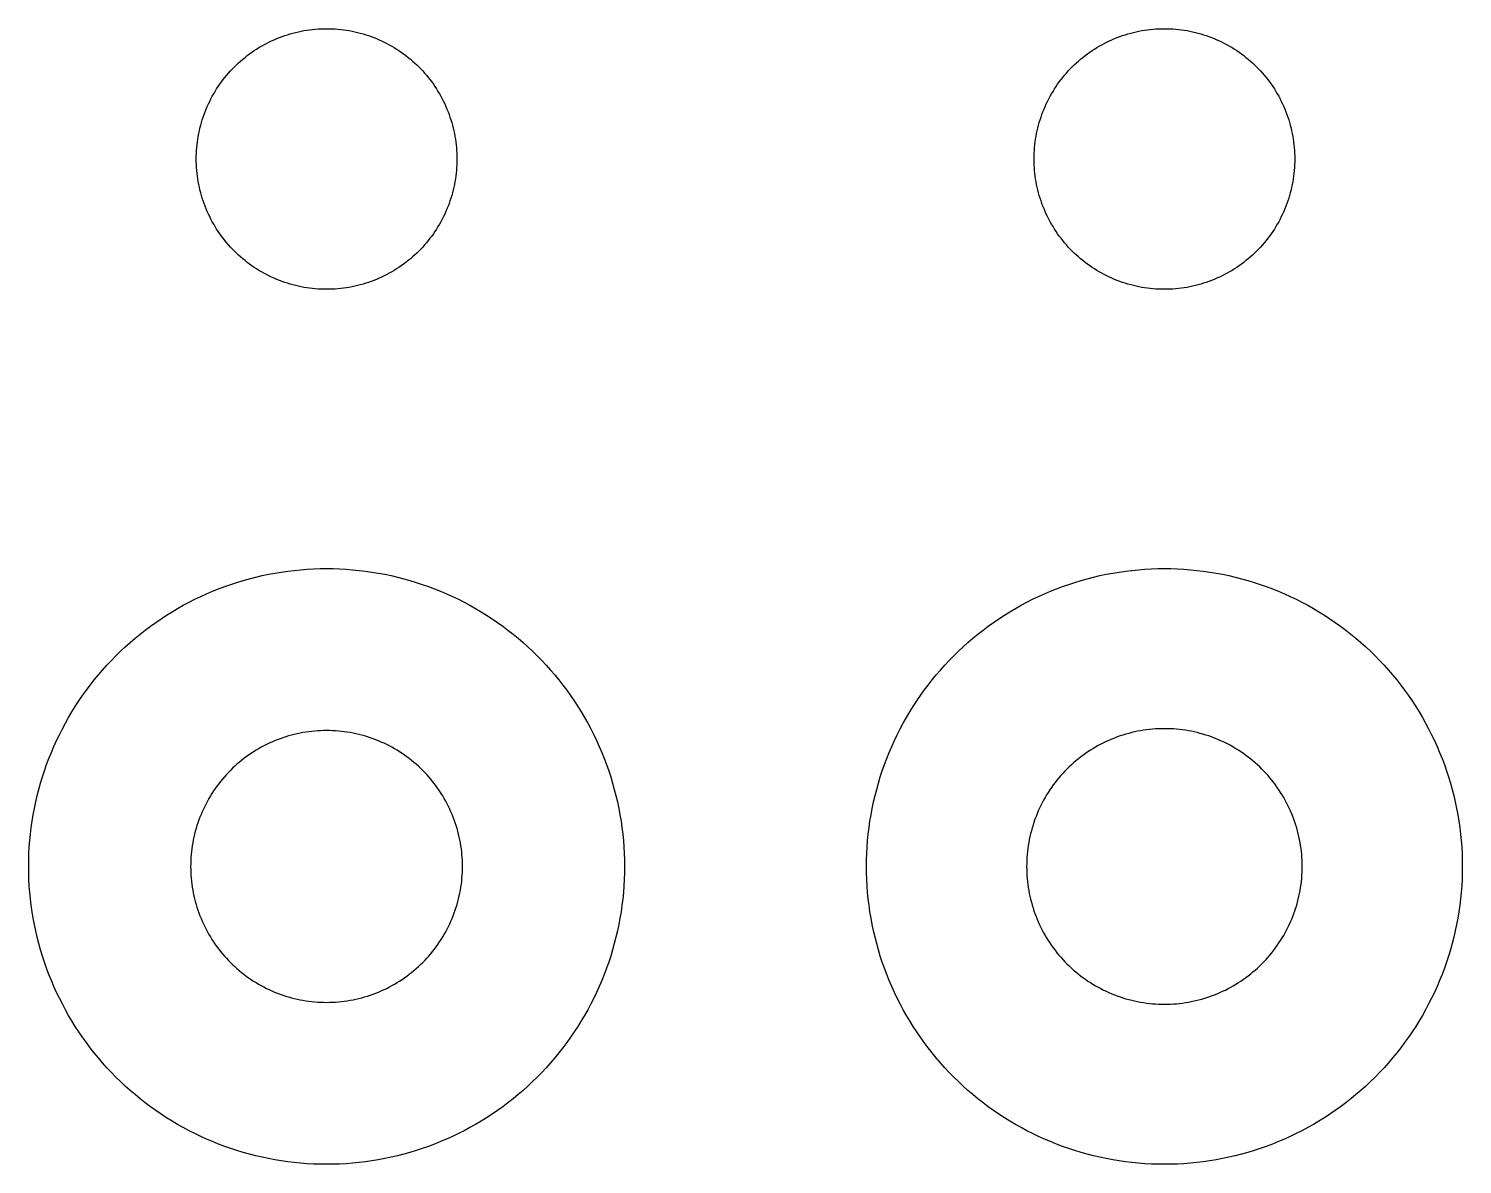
# Model space of a CAD drawing. Header units: millimetres. Extents: x 2 to 169, y 2 to 63.
# Drawn here: x 92 to 169, y 2 to 63 of the extents above; entities that cross this region are included whole.
import ezdxf

# ---------------------------------------------------------------- set-up
doc = ezdxf.new("R2010")
doc.units = ezdxf.units.MM
doc.layers.add('CUT', color=7, linetype='CONTINUOUS')

msp = doc.modelspace()

# ---------------------------------------------------------------- linework, layer by layer
at = {"layer": 'CUT'}
for points in [[(115, 56), (114.998, 55.847), (114.993, 55.695), (114.985, 55.542), (114.973, 55.39), (114.958, 55.238), (114.94, 55.086), (114.919, 54.935), (114.894, 54.784), (114.865, 54.634), (114.834, 54.485), (114.799, 54.336), (114.761, 54.188), (114.72, 54.041), (114.676, 53.895), (114.629, 53.75), (114.578, 53.606), (114.524, 53.463), (114.467, 53.321), (114.407, 53.181), (114.344, 53.042), (114.278, 52.904), (114.209, 52.768), (114.137, 52.633), (114.062, 52.5), (113.984, 52.369), (113.904, 52.239), (113.82, 52.111), (113.734, 51.985), (113.645, 51.861), (113.553, 51.739), (113.459, 51.619), (113.362, 51.5), (113.263, 51.385), (113.161, 51.271), (113.057, 51.159), (112.95, 51.05), (112.841, 50.943), (112.729, 50.839), (112.615, 50.737), (112.5, 50.638), (112.381, 50.541), (112.261, 50.447), (112.139, 50.355), (112.015, 50.266), (111.889, 50.18), (111.761, 50.096), (111.631, 50.016), (111.5, 49.938), (111.367, 49.863), (111.232, 49.791), (111.096, 49.722), (110.958, 49.656), (110.819, 49.593), (110.679, 49.533), (110.537, 49.476), (110.394, 49.422), (110.25, 49.371), (110.105, 49.324), (109.959, 49.28), (109.812, 49.239), (109.664, 49.201), (109.515, 49.166), (109.366, 49.135), (109.216, 49.106), (109.065, 49.081), (108.914, 49.06), (108.762, 49.042), (108.61, 49.027), (108.458, 49.015), (108.305, 49.007), (108.153, 49.002), (108, 49), (107.847, 49.002), (107.695, 49.007), (107.542, 49.015), (107.39, 49.027), (107.238, 49.042), (107.086, 49.06), (106.935, 49.081), (106.784, 49.106), (106.634, 49.135), (106.485, 49.166), (106.336, 49.201), (106.188, 49.239), (106.041, 49.28), (105.895, 49.324), (105.75, 49.371), (105.606, 49.422), (105.463, 49.476), (105.321, 49.533), (105.181, 49.593), (105.042, 49.656), (104.904, 49.722), (104.768, 49.791), (104.633, 49.863), (104.5, 49.938), (104.369, 50.016), (104.239, 50.096), (104.111, 50.18), (103.985, 50.266), (103.861, 50.355), (103.739, 50.447), (103.619, 50.541), (103.5, 50.638), (103.385, 50.737), (103.271, 50.839), (103.159, 50.943), (103.05, 51.05), (102.943, 51.159), (102.839, 51.271), (102.737, 51.385), (102.638, 51.5), (102.541, 51.619), (102.447, 51.739), (102.355, 51.861), (102.266, 51.985), (102.18, 52.111), (102.096, 52.239), (102.016, 52.369), (101.938, 52.5), (101.863, 52.633), (101.791, 52.768), (101.722, 52.904), (101.656, 53.042), (101.593, 53.181), (101.533, 53.321), (101.476, 53.463), (101.422, 53.606), (101.371, 53.75), (101.324, 53.895), (101.28, 54.041), (101.239, 54.188), (101.201, 54.336), (101.166, 54.485), (101.135, 54.634), (101.106, 54.784), (101.081, 54.935), (101.06, 55.086), (101.042, 55.238), (101.027, 55.39), (101.015, 55.542), (101.007, 55.695), (101.002, 55.847), (101, 56), (101.002, 56.153), (101.007, 56.305), (101.015, 56.458), (101.027, 56.61), (101.042, 56.762), (101.06, 56.914), (101.081, 57.065), (101.106, 57.216), (101.135, 57.366), (101.166, 57.515), (101.201, 57.664), (101.239, 57.812), (101.28, 57.959), (101.324, 58.105), (101.371, 58.25), (101.422, 58.394), (101.476, 58.537), (101.533, 58.679), (101.593, 58.819), (101.656, 58.958), (101.722, 59.096), (101.791, 59.232), (101.863, 59.367), (101.938, 59.5), (102.016, 59.631), (102.096, 59.761), (102.18, 59.889), (102.266, 60.015), (102.355, 60.139), (102.447, 60.261), (102.541, 60.381), (102.638, 60.5), (102.737, 60.615), (102.839, 60.729), (102.943, 60.841), (103.05, 60.95), (103.159, 61.057), (103.271, 61.161), (103.385, 61.263), (103.5, 61.362), (103.619, 61.459), (103.739, 61.553), (103.861, 61.645), (103.985, 61.734), (104.111, 61.82), (104.239, 61.904), (104.369, 61.984), (104.5, 62.062), (104.633, 62.137), (104.768, 62.209), (104.904, 62.278), (105.042, 62.344), (105.181, 62.407), (105.321, 62.467), (105.463, 62.524), (105.606, 62.578), (105.75, 62.629), (105.895, 62.676), (106.041, 62.72), (106.188, 62.761), (106.336, 62.799), (106.485, 62.834), (106.634, 62.865), (106.784, 62.894), (106.935, 62.919), (107.086, 62.94), (107.238, 62.958), (107.39, 62.973), (107.542, 62.985), (107.695, 62.993), (107.847, 62.998), (108, 63), (108.153, 62.998), (108.305, 62.993), (108.458, 62.985), (108.61, 62.973), (108.762, 62.958), (108.914, 62.94), (109.065, 62.919), (109.216, 62.894), (109.366, 62.865), (109.515, 62.834), (109.664, 62.799), (109.812, 62.761), (109.959, 62.72), (110.105, 62.676), (110.25, 62.629), (110.394, 62.578), (110.537, 62.524), (110.679, 62.467), (110.819, 62.407), (110.958, 62.344), (111.096, 62.278), (111.232, 62.209), (111.367, 62.137), (111.5, 62.062), (111.631, 61.984), (111.761, 61.904), (111.889, 61.82), (112.015, 61.734), (112.139, 61.645), (112.261, 61.553), (112.381, 61.459), (112.5, 61.362), (112.615, 61.263), (112.729, 61.161), (112.841, 61.057), (112.95, 60.95), (113.057, 60.841), (113.161, 60.729), (113.263, 60.615), (113.362, 60.5), (113.459, 60.381), (113.553, 60.261), (113.645, 60.139), (113.734, 60.015), (113.82, 59.889), (113.904, 59.761), (113.984, 59.631), (114.062, 59.5), (114.137, 59.367), (114.209, 59.232), (114.278, 59.096), (114.344, 58.958), (114.407, 58.819), (114.467, 58.679), (114.524, 58.537), (114.578, 58.394), (114.629, 58.25), (114.676, 58.105), (114.72, 57.959), (114.761, 57.812), (114.799, 57.664), (114.834, 57.515), (114.865, 57.366), (114.894, 57.216), (114.919, 57.065), (114.94, 56.914), (114.958, 56.762), (114.973, 56.61), (114.985, 56.458), (114.993, 56.305), (114.998, 56.153), (115, 56)], [(160, 56), (159.998, 55.847), (159.993, 55.695), (159.985, 55.542), (159.973, 55.39), (159.958, 55.238), (159.94, 55.086), (159.919, 54.935), (159.894, 54.784), (159.865, 54.634), (159.834, 54.485), (159.799, 54.336), (159.761, 54.188), (159.72, 54.041), (159.676, 53.895), (159.629, 53.75), (159.578, 53.606), (159.524, 53.463), (159.467, 53.321), (159.407, 53.181), (159.344, 53.042), (159.278, 52.904), (159.209, 52.768), (159.137, 52.633), (159.062, 52.5), (158.984, 52.369), (158.904, 52.239), (158.82, 52.111), (158.734, 51.985), (158.645, 51.861), (158.553, 51.739), (158.459, 51.619), (158.362, 51.5), (158.263, 51.385), (158.161, 51.271), (158.057, 51.159), (157.95, 51.05), (157.841, 50.943), (157.729, 50.839), (157.615, 50.737), (157.5, 50.638), (157.381, 50.541), (157.261, 50.447), (157.139, 50.355), (157.015, 50.266), (156.889, 50.18), (156.761, 50.096), (156.631, 50.016), (156.5, 49.938), (156.367, 49.863), (156.232, 49.791), (156.096, 49.722), (155.958, 49.656), (155.819, 49.593), (155.679, 49.533), (155.537, 49.476), (155.394, 49.422), (155.25, 49.371), (155.105, 49.324), (154.959, 49.28), (154.812, 49.239), (154.664, 49.201), (154.515, 49.166), (154.366, 49.135), (154.216, 49.106), (154.065, 49.081), (153.914, 49.06), (153.762, 49.042), (153.61, 49.027), (153.458, 49.015), (153.305, 49.007), (153.153, 49.002), (153, 49), (152.847, 49.002), (152.695, 49.007), (152.542, 49.015), (152.39, 49.027), (152.238, 49.042), (152.086, 49.06), (151.935, 49.081), (151.784, 49.106), (151.634, 49.135), (151.485, 49.166), (151.336, 49.201), (151.188, 49.239), (151.041, 49.28), (150.895, 49.324), (150.75, 49.371), (150.606, 49.422), (150.463, 49.476), (150.321, 49.533), (150.181, 49.593), (150.042, 49.656), (149.904, 49.722), (149.768, 49.791), (149.633, 49.863), (149.5, 49.938), (149.369, 50.016), (149.239, 50.096), (149.111, 50.18), (148.985, 50.266), (148.861, 50.355), (148.739, 50.447), (148.619, 50.541), (148.5, 50.638), (148.385, 50.737), (148.271, 50.839), (148.159, 50.943), (148.05, 51.05), (147.943, 51.159), (147.839, 51.271), (147.737, 51.385), (147.638, 51.5), (147.541, 51.619), (147.447, 51.739), (147.355, 51.861), (147.266, 51.985), (147.18, 52.111), (147.096, 52.239), (147.016, 52.369), (146.938, 52.5), (146.863, 52.633), (146.791, 52.768), (146.722, 52.904), (146.656, 53.042), (146.593, 53.181), (146.533, 53.321), (146.476, 53.463), (146.422, 53.606), (146.371, 53.75), (146.324, 53.895), (146.28, 54.041), (146.239, 54.188), (146.201, 54.336), (146.166, 54.485), (146.135, 54.634), (146.106, 54.784), (146.081, 54.935), (146.06, 55.086), (146.042, 55.238), (146.027, 55.39), (146.015, 55.542), (146.007, 55.695), (146.002, 55.847), (146, 56), (146.002, 56.153), (146.007, 56.305), (146.015, 56.458), (146.027, 56.61), (146.042, 56.762), (146.06, 56.914), (146.081, 57.065), (146.106, 57.216), (146.135, 57.366), (146.166, 57.515), (146.201, 57.664), (146.239, 57.812), (146.28, 57.959), (146.324, 58.105), (146.371, 58.25), (146.422, 58.394), (146.476, 58.537), (146.533, 58.679), (146.593, 58.819), (146.656, 58.958), (146.722, 59.096), (146.791, 59.232), (146.863, 59.367), (146.938, 59.5), (147.016, 59.631), (147.096, 59.761), (147.18, 59.889), (147.266, 60.015), (147.355, 60.139), (147.447, 60.261), (147.541, 60.381), (147.638, 60.5), (147.737, 60.615), (147.839, 60.729), (147.943, 60.841), (148.05, 60.95), (148.159, 61.057), (148.271, 61.161), (148.385, 61.263), (148.5, 61.362), (148.619, 61.459), (148.739, 61.553), (148.861, 61.645), (148.985, 61.734), (149.111, 61.82), (149.239, 61.904), (149.369, 61.984), (149.5, 62.062), (149.633, 62.137), (149.768, 62.209), (149.904, 62.278), (150.042, 62.344), (150.181, 62.407), (150.321, 62.467), (150.463, 62.524), (150.606, 62.578), (150.75, 62.629), (150.895, 62.676), (151.041, 62.72), (151.188, 62.761), (151.336, 62.799), (151.485, 62.834), (151.634, 62.865), (151.784, 62.894), (151.935, 62.919), (152.086, 62.94), (152.238, 62.958), (152.39, 62.973), (152.542, 62.985), (152.695, 62.993), (152.847, 62.998), (153, 63), (153.153, 62.998), (153.305, 62.993), (153.458, 62.985), (153.61, 62.973), (153.762, 62.958), (153.914, 62.94), (154.065, 62.919), (154.216, 62.894), (154.366, 62.865), (154.515, 62.834), (154.664, 62.799), (154.812, 62.761), (154.959, 62.72), (155.105, 62.676), (155.25, 62.629), (155.394, 62.578), (155.537, 62.524), (155.679, 62.467), (155.819, 62.407), (155.958, 62.344), (156.096, 62.278), (156.232, 62.209), (156.367, 62.137), (156.5, 62.062), (156.631, 61.984), (156.761, 61.904), (156.889, 61.82), (157.015, 61.734), (157.139, 61.645), (157.261, 61.553), (157.381, 61.459), (157.5, 61.362), (157.615, 61.263), (157.729, 61.161), (157.841, 61.057), (157.95, 60.95), (158.057, 60.841), (158.161, 60.729), (158.263, 60.615), (158.362, 60.5), (158.459, 60.381), (158.553, 60.261), (158.645, 60.139), (158.734, 60.015), (158.82, 59.889), (158.904, 59.761), (158.984, 59.631), (159.062, 59.5), (159.137, 59.367), (159.209, 59.232), (159.278, 59.096), (159.344, 58.958), (159.407, 58.819), (159.467, 58.679), (159.524, 58.537), (159.578, 58.394), (159.629, 58.25), (159.676, 58.105), (159.72, 57.959), (159.761, 57.812), (159.799, 57.664), (159.834, 57.515), (159.865, 57.366), (159.894, 57.216), (159.919, 57.065), (159.94, 56.914), (159.958, 56.762), (159.973, 56.61), (159.985, 56.458), (159.993, 56.305), (159.998, 56.153), (160, 56)], [(123.996, 17.651), (123.985, 17.302), (123.966, 16.954), (123.939, 16.606), (123.905, 16.258), (123.863, 15.912), (123.814, 15.566), (123.757, 15.222), (123.693, 14.879), (123.621, 14.537), (123.541, 14.197), (123.455, 13.859), (123.361, 13.523), (123.259, 13.189), (123.151, 12.857), (123.035, 12.528), (122.912, 12.201), (122.782, 11.877), (122.645, 11.556), (122.501, 11.238), (122.35, 10.923), (122.192, 10.612), (122.028, 10.304), (121.856, 10), (121.679, 9.7), (121.494, 9.403), (121.304, 9.111), (121.106, 8.823), (120.903, 8.539), (120.694, 8.26), (120.478, 7.985), (120.257, 7.715), (120.029, 7.45), (119.796, 7.191), (119.558, 6.936), (119.314, 6.686), (119.064, 6.442), (118.809, 6.204), (118.55, 5.971), (118.285, 5.743), (118.015, 5.522), (117.74, 5.306), (117.461, 5.097), (117.177, 4.894), (116.889, 4.696), (116.597, 4.506), (116.3, 4.321), (116, 4.144), (115.696, 3.972), (115.388, 3.808), (115.077, 3.65), (114.762, 3.499), (114.444, 3.355), (114.123, 3.218), (113.799, 3.088), (113.472, 2.965), (113.143, 2.849), (112.811, 2.741), (112.477, 2.639), (112.141, 2.545), (111.803, 2.459), (111.463, 2.379), (111.121, 2.307), (110.778, 2.243), (110.434, 2.186), (110.088, 2.137), (109.742, 2.095), (109.394, 2.061), (109.046, 2.034), (108.698, 2.015), (108.349, 2.004), (108, 2), (107.651, 2.004), (107.302, 2.015), (106.954, 2.034), (106.606, 2.061), (106.258, 2.095), (105.912, 2.137), (105.566, 2.186), (105.222, 2.243), (104.879, 2.307), (104.537, 2.379), (104.197, 2.459), (103.859, 2.545), (103.523, 2.639), (103.189, 2.741), (102.857, 2.849), (102.528, 2.965), (102.201, 3.088), (101.877, 3.218), (101.556, 3.355), (101.238, 3.499), (100.923, 3.65), (100.612, 3.808), (100.304, 3.972), (100, 4.144), (99.7, 4.321), (99.403, 4.506), (99.111, 4.696), (98.823, 4.894), (98.539, 5.097), (98.26, 5.306), (97.985, 5.522), (97.715, 5.743), (97.45, 5.971), (97.191, 6.204), (96.936, 6.442), (96.686, 6.686), (96.442, 6.936), (96.204, 7.191), (95.971, 7.45), (95.743, 7.715), (95.522, 7.985), (95.306, 8.26), (95.097, 8.539), (94.894, 8.823), (94.696, 9.111), (94.506, 9.403), (94.321, 9.7), (94.144, 10), (93.972, 10.304), (93.808, 10.612), (93.65, 10.923), (93.499, 11.238), (93.355, 11.556), (93.218, 11.877), (93.088, 12.201), (92.965, 12.528), (92.849, 12.857), (92.741, 13.189), (92.639, 13.523), (92.545, 13.859), (92.459, 14.197), (92.379, 14.537), (92.307, 14.879), (92.243, 15.222), (92.186, 15.566), (92.137, 15.912), (92.095, 16.258), (92.061, 16.606), (92.034, 16.954), (92.015, 17.302), (92.004, 17.651), (92, 18), (92.004, 18.349), (92.015, 18.698), (92.034, 19.046), (92.061, 19.394), (92.095, 19.742), (92.137, 20.088), (92.186, 20.434), (92.243, 20.778), (92.307, 21.121), (92.379, 21.463), (92.459, 21.803), (92.545, 22.141), (92.639, 22.477), (92.741, 22.811), (92.849, 23.143), (92.965, 23.472), (93.088, 23.799), (93.218, 24.123), (93.355, 24.444), (93.499, 24.762), (93.65, 25.077), (93.808, 25.388), (93.972, 25.696), (94.144, 26), (94.321, 26.3), (94.506, 26.597), (94.696, 26.889), (94.894, 27.177), (95.097, 27.461), (95.306, 27.74), (95.522, 28.015), (95.743, 28.285), (95.971, 28.55), (96.204, 28.809), (96.442, 29.064), (96.686, 29.314), (96.936, 29.558), (97.191, 29.796), (97.45, 30.029), (97.715, 30.257), (97.985, 30.478), (98.26, 30.694), (98.539, 30.903), (98.823, 31.106), (99.111, 31.304), (99.403, 31.494), (99.7, 31.679), (100, 31.856), (100.304, 32.028), (100.612, 32.192), (100.923, 32.35), (101.238, 32.501), (101.556, 32.645), (101.877, 32.782), (102.201, 32.912), (102.528, 33.035), (102.857, 33.151), (103.189, 33.259), (103.523, 33.361), (103.859, 33.455), (104.197, 33.541), (104.537, 33.621), (104.879, 33.693), (105.222, 33.757), (105.566, 33.814), (105.912, 33.863), (106.258, 33.905), (106.606, 33.939), (106.954, 33.966), (107.302, 33.985), (107.651, 33.996), (108, 34), (108.349, 33.996), (108.698, 33.985), (109.046, 33.966), (109.394, 33.939), (109.742, 33.905), (110.088, 33.863), (110.434, 33.814), (110.778, 33.757), (111.121, 33.693), (111.463, 33.621), (111.803, 33.541), (112.141, 33.455), (112.477, 33.361), (112.811, 33.259), (113.143, 33.151), (113.472, 33.035), (113.799, 32.912), (114.123, 32.782), (114.444, 32.645), (114.762, 32.501), (115.077, 32.35), (115.388, 32.192), (115.696, 32.028), (116, 31.856), (116.3, 31.679), (116.597, 31.494), (116.889, 31.304), (117.177, 31.106), (117.461, 30.903), (117.74, 30.694), (118.015, 30.478), (118.285, 30.257), (118.55, 30.029), (118.809, 29.796), (119.064, 29.558), (119.314, 29.314), (119.558, 29.064), (119.796, 28.809), (120.029, 28.55), (120.257, 28.285), (120.478, 28.015), (120.694, 27.74), (120.903, 27.461), (121.106, 27.177), (121.304, 26.889), (121.494, 26.597), (121.679, 26.3), (121.856, 26), (122.028, 25.696), (122.192, 25.388), (122.35, 25.077), (122.501, 24.762), (122.645, 24.444), (122.782, 24.123), (122.912, 23.799), (123.035, 23.472), (123.151, 23.143), (123.259, 22.811), (123.361, 22.477), (123.455, 22.141), (123.541, 21.803), (123.621, 21.463), (123.693, 21.121), (123.757, 20.778), (123.814, 20.434), (123.863, 20.088), (123.905, 19.742), (123.939, 19.394), (123.966, 19.046), (123.985, 18.698), (123.996, 18.349), (124, 18), (123.996, 17.651)], [(168.996, 17.651), (168.985, 17.302), (168.966, 16.954), (168.939, 16.606), (168.905, 16.258), (168.863, 15.912), (168.814, 15.566), (168.757, 15.222), (168.693, 14.879), (168.621, 14.537), (168.541, 14.197), (168.455, 13.859), (168.361, 13.523), (168.259, 13.189), (168.151, 12.857), (168.035, 12.528), (167.912, 12.201), (167.782, 11.877), (167.645, 11.556), (167.501, 11.238), (167.35, 10.923), (167.192, 10.612), (167.028, 10.304), (166.856, 10), (166.679, 9.7), (166.494, 9.403), (166.304, 9.111), (166.106, 8.823), (165.903, 8.539), (165.694, 8.26), (165.478, 7.985), (165.257, 7.715), (165.029, 7.45), (164.796, 7.191), (164.558, 6.936), (164.314, 6.686), (164.064, 6.442), (163.809, 6.204), (163.55, 5.971), (163.285, 5.743), (163.015, 5.522), (162.74, 5.306), (162.461, 5.097), (162.177, 4.894), (161.889, 4.696), (161.597, 4.506), (161.3, 4.321), (161, 4.144), (160.696, 3.972), (160.388, 3.808), (160.077, 3.65), (159.762, 3.499), (159.444, 3.355), (159.123, 3.218), (158.799, 3.088), (158.472, 2.965), (158.143, 2.849), (157.811, 2.741), (157.477, 2.639), (157.141, 2.545), (156.803, 2.459), (156.463, 2.379), (156.121, 2.307), (155.778, 2.243), (155.434, 2.186), (155.088, 2.137), (154.742, 2.095), (154.394, 2.061), (154.046, 2.034), (153.698, 2.015), (153.349, 2.004), (153, 2), (152.651, 2.004), (152.302, 2.015), (151.954, 2.034), (151.606, 2.061), (151.258, 2.095), (150.912, 2.137), (150.566, 2.186), (150.222, 2.243), (149.879, 2.307), (149.537, 2.379), (149.197, 2.459), (148.859, 2.545), (148.523, 2.639), (148.189, 2.741), (147.857, 2.849), (147.528, 2.965), (147.201, 3.088), (146.877, 3.218), (146.556, 3.355), (146.238, 3.499), (145.923, 3.65), (145.612, 3.808), (145.304, 3.972), (145, 4.144), (144.7, 4.321), (144.403, 4.506), (144.111, 4.696), (143.823, 4.894), (143.539, 5.097), (143.26, 5.306), (142.985, 5.522), (142.715, 5.743), (142.45, 5.971), (142.191, 6.204), (141.936, 6.442), (141.686, 6.686), (141.442, 6.936), (141.204, 7.191), (140.971, 7.45), (140.743, 7.715), (140.522, 7.985), (140.306, 8.26), (140.097, 8.539), (139.894, 8.823), (139.696, 9.111), (139.506, 9.403), (139.321, 9.7), (139.144, 10), (138.972, 10.304), (138.808, 10.612), (138.65, 10.923), (138.499, 11.238), (138.355, 11.556), (138.218, 11.877), (138.088, 12.201), (137.965, 12.528), (137.849, 12.857), (137.741, 13.189), (137.639, 13.523), (137.545, 13.859), (137.459, 14.197), (137.379, 14.537), (137.307, 14.879), (137.243, 15.222), (137.186, 15.566), (137.137, 15.912), (137.095, 16.258), (137.061, 16.606), (137.034, 16.954), (137.015, 17.302), (137.004, 17.651), (137, 18), (137.004, 18.349), (137.015, 18.698), (137.034, 19.046), (137.061, 19.394), (137.095, 19.742), (137.137, 20.088), (137.186, 20.434), (137.243, 20.778), (137.307, 21.121), (137.379, 21.463), (137.459, 21.803), (137.545, 22.141), (137.639, 22.477), (137.741, 22.811), (137.849, 23.143), (137.965, 23.472), (138.088, 23.799), (138.218, 24.123), (138.355, 24.444), (138.499, 24.762), (138.65, 25.077), (138.808, 25.388), (138.972, 25.696), (139.144, 26), (139.321, 26.3), (139.506, 26.597), (139.696, 26.889), (139.894, 27.177), (140.097, 27.461), (140.306, 27.74), (140.522, 28.015), (140.743, 28.285), (140.971, 28.55), (141.204, 28.809), (141.442, 29.064), (141.686, 29.314), (141.936, 29.558), (142.191, 29.796), (142.45, 30.029), (142.715, 30.257), (142.985, 30.478), (143.26, 30.694), (143.539, 30.903), (143.823, 31.106), (144.111, 31.304), (144.403, 31.494), (144.7, 31.679), (145, 31.856), (145.304, 32.028), (145.612, 32.192), (145.923, 32.35), (146.238, 32.501), (146.556, 32.645), (146.877, 32.782), (147.201, 32.912), (147.528, 33.035), (147.857, 33.151), (148.189, 33.259), (148.523, 33.361), (148.859, 33.455), (149.197, 33.541), (149.537, 33.621), (149.879, 33.693), (150.222, 33.757), (150.566, 33.814), (150.912, 33.863), (151.258, 33.905), (151.606, 33.939), (151.954, 33.966), (152.302, 33.985), (152.651, 33.996), (153, 34), (153.349, 33.996), (153.698, 33.985), (154.046, 33.966), (154.394, 33.939), (154.742, 33.905), (155.088, 33.863), (155.434, 33.814), (155.778, 33.757), (156.121, 33.693), (156.463, 33.621), (156.803, 33.541), (157.141, 33.455), (157.477, 33.361), (157.811, 33.259), (158.143, 33.151), (158.472, 33.035), (158.799, 32.912), (159.123, 32.782), (159.444, 32.645), (159.762, 32.501), (160.077, 32.35), (160.388, 32.192), (160.696, 32.028), (161, 31.856), (161.3, 31.679), (161.597, 31.494), (161.889, 31.304), (162.177, 31.106), (162.461, 30.903), (162.74, 30.694), (163.015, 30.478), (163.285, 30.257), (163.55, 30.029), (163.809, 29.796), (164.064, 29.558), (164.314, 29.314), (164.558, 29.064), (164.796, 28.809), (165.029, 28.55), (165.257, 28.285), (165.478, 28.015), (165.694, 27.74), (165.903, 27.461), (166.106, 27.177), (166.304, 26.889), (166.494, 26.597), (166.679, 26.3), (166.856, 26), (167.028, 25.696), (167.192, 25.388), (167.35, 25.077), (167.501, 24.762), (167.645, 24.444), (167.782, 24.123), (167.912, 23.799), (168.035, 23.472), (168.151, 23.143), (168.259, 22.811), (168.361, 22.477), (168.455, 22.141), (168.541, 21.803), (168.621, 21.463), (168.693, 21.121), (168.757, 20.778), (168.814, 20.434), (168.863, 20.088), (168.905, 19.742), (168.939, 19.394), (168.966, 19.046), (168.985, 18.698), (168.996, 18.349), (169, 18), (168.996, 17.651)], [(115.298, 18.159), (115.293, 18.318), (115.284, 18.477), (115.272, 18.636), (115.257, 18.795), (115.238, 18.953), (115.215, 19.111), (115.189, 19.268), (115.16, 19.424), (115.127, 19.58), (115.091, 19.735), (115.051, 19.889), (115.008, 20.043), (114.962, 20.195), (114.913, 20.347), (114.86, 20.497), (114.804, 20.646), (114.744, 20.794), (114.682, 20.94), (114.616, 21.085), (114.547, 21.229), (114.475, 21.371), (114.4, 21.511), (114.322, 21.65), (114.241, 21.787), (114.157, 21.922), (114.07, 22.056), (113.98, 22.187), (113.887, 22.317), (113.791, 22.444), (113.693, 22.569), (113.592, 22.692), (113.488, 22.813), (113.382, 22.932), (113.273, 23.048), (113.162, 23.162), (113.048, 23.273), (112.932, 23.382), (112.813, 23.488), (112.692, 23.592), (112.569, 23.693), (112.444, 23.791), (112.317, 23.887), (112.187, 23.98), (112.056, 24.07), (111.922, 24.157), (111.787, 24.241), (111.65, 24.322), (111.511, 24.4), (111.371, 24.475), (111.229, 24.547), (111.085, 24.616), (110.94, 24.682), (110.794, 24.744), (110.646, 24.804), (110.497, 24.86), (110.347, 24.913), (110.195, 24.962), (110.043, 25.008), (109.889, 25.051), (109.735, 25.091), (109.58, 25.127), (109.424, 25.16), (109.268, 25.189), (109.111, 25.215), (108.953, 25.238), (108.795, 25.257), (108.636, 25.272), (108.477, 25.284), (108.318, 25.293), (108.159, 25.298), (108, 25.3), (107.841, 25.298), (107.682, 25.293), (107.523, 25.284), (107.364, 25.272), (107.205, 25.257), (107.047, 25.238), (106.889, 25.215), (106.732, 25.189), (106.576, 25.16), (106.42, 25.127), (106.265, 25.091), (106.111, 25.051), (105.957, 25.008), (105.805, 24.962), (105.653, 24.913), (105.503, 24.86), (105.354, 24.804), (105.206, 24.744), (105.06, 24.682), (104.915, 24.616), (104.771, 24.547), (104.629, 24.475), (104.489, 24.4), (104.35, 24.322), (104.213, 24.241), (104.078, 24.157), (103.944, 24.07), (103.813, 23.98), (103.683, 23.887), (103.556, 23.791), (103.431, 23.693), (103.308, 23.592), (103.187, 23.488), (103.068, 23.382), (102.952, 23.273), (102.838, 23.162), (102.727, 23.048), (102.618, 22.932), (102.512, 22.813), (102.408, 22.692), (102.307, 22.569), (102.209, 22.444), (102.113, 22.317), (102.02, 22.187), (101.93, 22.056), (101.843, 21.922), (101.759, 21.787), (101.678, 21.65), (101.6, 21.511), (101.525, 21.371), (101.453, 21.229), (101.384, 21.085), (101.318, 20.94), (101.256, 20.794), (101.196, 20.646), (101.14, 20.497), (101.087, 20.347), (101.038, 20.195), (100.992, 20.043), (100.949, 19.889), (100.909, 19.735), (100.873, 19.58), (100.84, 19.424), (100.811, 19.268), (100.785, 19.111), (100.762, 18.953), (100.743, 18.795), (100.728, 18.636), (100.716, 18.477), (100.707, 18.318), (100.702, 18.159), (100.7, 18), (100.702, 17.841), (100.707, 17.682), (100.716, 17.523), (100.728, 17.364), (100.743, 17.205), (100.762, 17.047), (100.785, 16.889), (100.811, 16.732), (100.84, 16.576), (100.873, 16.42), (100.909, 16.265), (100.949, 16.111), (100.992, 15.957), (101.038, 15.805), (101.087, 15.653), (101.14, 15.503), (101.196, 15.354), (101.256, 15.206), (101.318, 15.06), (101.384, 14.915), (101.453, 14.771), (101.525, 14.629), (101.6, 14.489), (101.678, 14.35), (101.759, 14.213), (101.843, 14.078), (101.93, 13.944), (102.02, 13.813), (102.113, 13.683), (102.209, 13.556), (102.307, 13.431), (102.408, 13.308), (102.512, 13.187), (102.618, 13.068), (102.727, 12.952), (102.838, 12.838), (102.952, 12.727), (103.068, 12.618), (103.187, 12.512), (103.308, 12.408), (103.431, 12.307), (103.556, 12.209), (103.683, 12.113), (103.813, 12.02), (103.944, 11.93), (104.078, 11.843), (104.213, 11.759), (104.35, 11.678), (104.489, 11.6), (104.629, 11.525), (104.771, 11.453), (104.915, 11.384), (105.06, 11.318), (105.206, 11.256), (105.354, 11.196), (105.503, 11.14), (105.653, 11.087), (105.805, 11.038), (105.957, 10.992), (106.111, 10.949), (106.265, 10.909), (106.42, 10.873), (106.576, 10.84), (106.732, 10.811), (106.889, 10.785), (107.047, 10.762), (107.205, 10.743), (107.364, 10.728), (107.523, 10.716), (107.682, 10.707), (107.841, 10.702), (108, 10.7), (108.159, 10.702), (108.318, 10.707), (108.477, 10.716), (108.636, 10.728), (108.795, 10.743), (108.953, 10.762), (109.111, 10.785), (109.268, 10.811), (109.424, 10.84), (109.58, 10.873), (109.735, 10.909), (109.889, 10.949), (110.043, 10.992), (110.195, 11.038), (110.347, 11.087), (110.497, 11.14), (110.646, 11.196), (110.794, 11.256), (110.94, 11.318), (111.085, 11.384), (111.229, 11.453), (111.371, 11.525), (111.511, 11.6), (111.65, 11.678), (111.787, 11.759), (111.922, 11.843), (112.056, 11.93), (112.187, 12.02), (112.317, 12.113), (112.444, 12.209), (112.569, 12.307), (112.692, 12.408), (112.813, 12.512), (112.932, 12.618), (113.048, 12.727), (113.162, 12.838), (113.273, 12.952), (113.382, 13.068), (113.488, 13.187), (113.592, 13.308), (113.693, 13.431), (113.791, 13.556), (113.887, 13.683), (113.98, 13.813), (114.07, 13.944), (114.157, 14.078), (114.241, 14.213), (114.322, 14.35), (114.4, 14.489), (114.475, 14.629), (114.547, 14.771), (114.616, 14.915), (114.682, 15.06), (114.744, 15.206), (114.804, 15.354), (114.86, 15.503), (114.913, 15.653), (114.962, 15.805), (115.008, 15.957), (115.051, 16.111), (115.091, 16.265), (115.127, 16.42), (115.16, 16.576), (115.189, 16.732), (115.215, 16.889), (115.238, 17.047), (115.257, 17.205), (115.272, 17.364), (115.284, 17.523), (115.293, 17.682), (115.298, 17.841), (115.3, 18), (115.298, 18.159)], [(160.398, 18.161), (160.393, 18.323), (160.384, 18.484), (160.372, 18.645), (160.356, 18.806), (160.337, 18.966), (160.314, 19.126), (160.288, 19.285), (160.258, 19.444), (160.225, 19.602), (160.188, 19.759), (160.148, 19.915), (160.104, 20.071), (160.058, 20.225), (160.007, 20.379), (159.954, 20.531), (159.897, 20.682), (159.837, 20.832), (159.773, 20.98), (159.707, 21.127), (159.637, 21.273), (159.564, 21.417), (159.488, 21.559), (159.409, 21.7), (159.326, 21.839), (159.241, 21.976), (159.153, 22.111), (159.062, 22.244), (158.968, 22.376), (158.871, 22.505), (158.771, 22.632), (158.669, 22.757), (158.564, 22.879), (158.456, 22.999), (158.345, 23.117), (158.233, 23.233), (158.117, 23.345), (157.999, 23.456), (157.879, 23.564), (157.757, 23.669), (157.632, 23.771), (157.505, 23.871), (157.376, 23.968), (157.244, 24.062), (157.111, 24.153), (156.976, 24.241), (156.839, 24.326), (156.7, 24.409), (156.559, 24.488), (156.417, 24.564), (156.273, 24.637), (156.127, 24.707), (155.98, 24.773), (155.832, 24.837), (155.682, 24.897), (155.531, 24.954), (155.379, 25.007), (155.225, 25.058), (155.071, 25.104), (154.915, 25.148), (154.759, 25.188), (154.602, 25.225), (154.444, 25.258), (154.285, 25.288), (154.126, 25.314), (153.966, 25.337), (153.806, 25.356), (153.645, 25.372), (153.484, 25.384), (153.323, 25.393), (153.161, 25.398), (153, 25.4), (152.839, 25.398), (152.677, 25.393), (152.516, 25.384), (152.355, 25.372), (152.194, 25.356), (152.034, 25.337), (151.874, 25.314), (151.715, 25.288), (151.556, 25.258), (151.398, 25.225), (151.241, 25.188), (151.085, 25.148), (150.929, 25.104), (150.775, 25.058), (150.621, 25.007), (150.469, 24.954), (150.318, 24.897), (150.168, 24.837), (150.02, 24.773), (149.873, 24.707), (149.727, 24.637), (149.583, 24.564), (149.441, 24.488), (149.3, 24.409), (149.161, 24.326), (149.024, 24.241), (148.889, 24.153), (148.756, 24.062), (148.624, 23.968), (148.495, 23.871), (148.368, 23.771), (148.243, 23.669), (148.121, 23.564), (148.001, 23.456), (147.883, 23.345), (147.767, 23.233), (147.655, 23.117), (147.544, 22.999), (147.436, 22.879), (147.331, 22.757), (147.229, 22.632), (147.129, 22.505), (147.032, 22.376), (146.938, 22.244), (146.847, 22.111), (146.759, 21.976), (146.674, 21.839), (146.591, 21.7), (146.512, 21.559), (146.436, 21.417), (146.363, 21.273), (146.293, 21.127), (146.227, 20.98), (146.163, 20.832), (146.103, 20.682), (146.046, 20.531), (145.993, 20.379), (145.942, 20.225), (145.896, 20.071), (145.852, 19.915), (145.812, 19.759), (145.775, 19.602), (145.742, 19.444), (145.712, 19.285), (145.686, 19.126), (145.663, 18.966), (145.644, 18.806), (145.628, 18.645), (145.616, 18.484), (145.607, 18.323), (145.602, 18.161), (145.6, 18), (145.602, 17.839), (145.607, 17.677), (145.616, 17.516), (145.628, 17.355), (145.644, 17.194), (145.663, 17.034), (145.686, 16.874), (145.712, 16.715), (145.742, 16.556), (145.775, 16.398), (145.812, 16.241), (145.852, 16.085), (145.896, 15.929), (145.942, 15.775), (145.993, 15.621), (146.046, 15.469), (146.103, 15.318), (146.163, 15.168), (146.227, 15.02), (146.293, 14.873), (146.363, 14.727), (146.436, 14.583), (146.512, 14.441), (146.591, 14.3), (146.674, 14.161), (146.759, 14.024), (146.847, 13.889), (146.938, 13.756), (147.032, 13.624), (147.129, 13.495), (147.229, 13.368), (147.331, 13.243), (147.436, 13.121), (147.544, 13.001), (147.655, 12.883), (147.767, 12.767), (147.883, 12.655), (148.001, 12.544), (148.121, 12.436), (148.243, 12.331), (148.368, 12.229), (148.495, 12.129), (148.624, 12.032), (148.756, 11.938), (148.889, 11.847), (149.024, 11.759), (149.161, 11.674), (149.3, 11.591), (149.441, 11.512), (149.583, 11.436), (149.727, 11.363), (149.873, 11.293), (150.02, 11.227), (150.168, 11.163), (150.318, 11.103), (150.469, 11.046), (150.621, 10.993), (150.775, 10.942), (150.929, 10.896), (151.085, 10.852), (151.241, 10.812), (151.398, 10.775), (151.556, 10.742), (151.715, 10.712), (151.874, 10.686), (152.034, 10.663), (152.194, 10.644), (152.355, 10.628), (152.516, 10.616), (152.677, 10.607), (152.839, 10.602), (153, 10.6), (153.161, 10.602), (153.323, 10.607), (153.484, 10.616), (153.645, 10.628), (153.806, 10.644), (153.966, 10.663), (154.126, 10.686), (154.285, 10.712), (154.444, 10.742), (154.602, 10.775), (154.759, 10.812), (154.915, 10.852), (155.071, 10.896), (155.225, 10.942), (155.379, 10.993), (155.531, 11.046), (155.682, 11.103), (155.832, 11.163), (155.98, 11.227), (156.127, 11.293), (156.273, 11.363), (156.417, 11.436), (156.559, 11.512), (156.7, 11.591), (156.839, 11.674), (156.976, 11.759), (157.111, 11.847), (157.244, 11.938), (157.376, 12.032), (157.505, 12.129), (157.632, 12.229), (157.757, 12.331), (157.879, 12.436), (157.999, 12.544), (158.117, 12.655), (158.233, 12.767), (158.345, 12.883), (158.456, 13.001), (158.564, 13.121), (158.669, 13.243), (158.771, 13.368), (158.871, 13.495), (158.968, 13.624), (159.062, 13.756), (159.153, 13.889), (159.241, 14.024), (159.326, 14.161), (159.409, 14.3), (159.488, 14.441), (159.564, 14.583), (159.637, 14.727), (159.707, 14.873), (159.773, 15.02), (159.837, 15.168), (159.897, 15.318), (159.954, 15.469), (160.007, 15.621), (160.058, 15.775), (160.104, 15.929), (160.148, 16.085), (160.188, 16.241), (160.225, 16.398), (160.258, 16.556), (160.288, 16.715), (160.314, 16.874), (160.337, 17.034), (160.356, 17.194), (160.372, 17.355), (160.384, 17.516), (160.393, 17.677), (160.398, 17.839), (160.4, 18), (160.398, 18.161)]]:
    msp.add_lwpolyline(points, close=True, dxfattribs=at)

doc.saveas('drawing.dxf')
